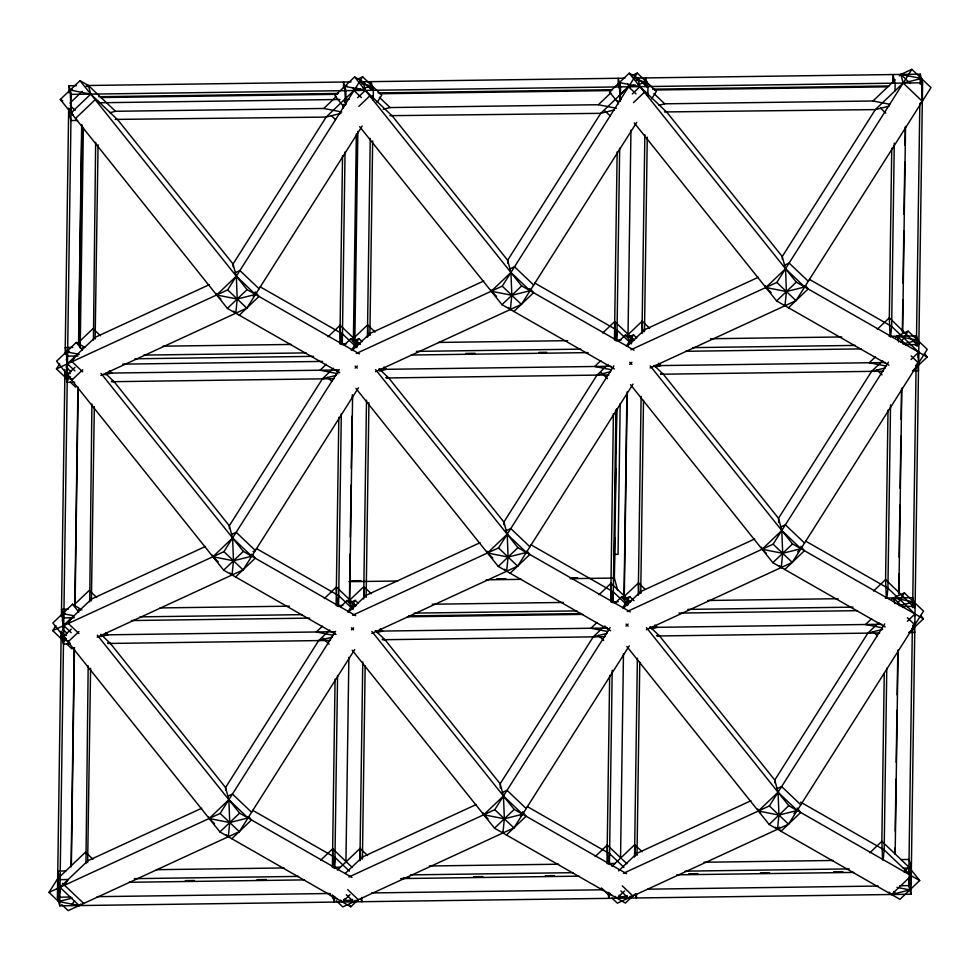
<?xml version="1.0" encoding="UTF-8"?>
<svg xmlns="http://www.w3.org/2000/svg" width="980" height="980" viewBox="0 0 980 980"><rect width="100%" height="100%" fill="white"/><g stroke="black" fill="none" stroke-linecap="round" stroke-linejoin="round"><path stroke-width="1.47" d="M635.199 78.057L920.257 74.174L922.584 82.798L910.996 894.238L59.743 905.826L57.416 897.202L61.213 631.181M61.422 616.396L64.95 369.423M65.17 353.902L68.686 108.106M68.894 92.879L69.004 85.762L76.465 85.652M59.743 905.826L71.32 94.374L69.004 85.762M71.087 866.896L74.186 649.532M74.823 605.15L77.922 387.774M78.559 343.392L81.683 124.485M71.344 866.234L74.443 648.87M75.08 604.476L78.18 387.112M78.792 344.25L81.916 125.354M80.213 347.888L83.361 127.461M88.176 665.8L85.958 863.564M91.912 404.042L89.695 601.806M95.648 142.284L93.431 340.048M90.589 668.311L87.661 862.547M94.325 406.553L91.397 600.789M98.061 144.795L95.133 339.031M335.074 679.14L332.392 867.3L340.428 867.19M338.81 417.382L336.128 605.542L342.829 605.444M342.547 155.624L339.864 343.784L346.565 343.686M343.221 108.192L343.282 104.358M343.515 87.722L343.6 82.026L345.928 90.638L345.72 104.872M334.425 896.394L334.339 902.09L332.404 894.912M334.817 868.268L337.573 675.514M338.566 606.51L341.31 413.756M342.302 344.752L345.046 151.998M349.444 599.87L350.105 553.957M350.338 537.114L351.085 485.076M351.318 468.232L352.065 416.182M352.31 399.35L352.371 394.756M345.94 862.498L348.868 657.372M349.676 600.74L352.604 395.614M353.413 338.982L356.34 133.856M354.809 344.151L357.847 131.381M359.93 860.808L362.772 661.929M363.678 599.049L366.508 400.171M367.414 337.291L370.244 138.413M370.942 90.185L371.065 81.646L373.38 90.27L373.245 100.23M361.865 897.447L361.804 901.71L361.02 898.844M362.416 858.713L365.16 665.959M366.152 596.955L368.921 402.682M369.889 335.197L372.657 140.924M609.67 675.404L606.988 863.552L615.036 863.454M613.407 413.646L610.724 601.806L618.196 601.696M617.155 151.888L614.46 340.048L621.161 339.95M617.829 104.456L617.878 100.622M618.098 85.407L618.196 78.29L620.524 86.901L620.328 101.136M609.021 892.658L608.935 898.354L607.723 892.621M609.425 864.532L612.194 670.247M613.162 602.774L615.918 410.02M616.898 341.016L619.654 148.262M614.154 577.208L614.717 537.408M614.962 520.564L615.71 468.526M615.918 453.213L616.555 408.819M616.788 409.689L614.387 578.065L570.14 578.666M620.193 403.515L618.049 554.337L613.468 554.398M624.04 596.134L626.931 394.083M620.561 857.231L623.464 653.636M624.272 597.004L627.2 391.877M628.009 335.246L630.948 130.12M634.538 857.059L637.38 658.192M638.274 595.301L641.116 396.435M642.01 333.543L644.852 134.677M645.538 86.448L645.661 77.91L647.988 86.534L647.841 96.493M636.461 893.711L636.4 897.974L635.236 893.674M637.012 854.977L639.769 662.223M640.749 593.219L643.505 400.465M644.485 331.461L647.266 137.176M884.254 673.297L881.853 841.306L882.588 859.852M888.015 410.007L885.589 579.548L886.324 598.094M891.751 148.25L889.326 317.79L890.061 336.336M892.694 82.21L892.805 74.541L895.132 83.165L895.022 90.834M886.778 668.164L884.181 849.93L883.201 859.693M890.538 404.887L887.917 588.172L886.937 597.935M894.274 143.129L891.653 326.413L890.587 337.059M894.912 854.156L894.997 848.031M895.23 831.199L895.977 779.149M896.222 762.317L896.957 710.267M897.178 694.967L897.815 650.573M898.623 593.929L898.905 574.035M899.15 557.191L899.885 505.153M900.13 488.31L900.877 436.259M901.11 419.428L901.551 388.815M902.36 332.171L902.825 300.027M903.058 283.196L903.805 231.145M904.038 214.302L904.785 162.264M905.03 145.42L905.287 127.057M895.157 853.494L898.072 649.899M898.88 593.268L901.808 388.141M902.617 331.51L905.545 126.383M910.996 894.238L908.681 885.626L908.803 877.076M908.84 874.234L912.343 628.45M912.649 607.649L916.104 365.16M916.386 345.903L919.84 103.402M920.122 84.145L920.257 74.174M69.984 91.838L70.168 90.062L72.447 89.499M66.162 354.49L66.419 351.82L68.71 351.257M66.591 372.682L66.052 377.998L72.483 379.26M66.848 370.011L67.473 363.801L66.309 359.488M62.242 618.025L62.683 613.578L64.974 613.015M62.855 634.44L62.316 639.756L68.747 641.018M63.21 630.887L63.737 625.559L62.193 619.813M80.691 904.099L79.16 905.569L58.58 901.514L60.001 887.317L57.673 878.705L85.517 852.147L92.965 859.24M233.669 311.199L235.8 313.22L237.221 299.023L236.327 276.201L233.044 264.012L117.833 119.915L90.748 94.117L88.421 85.493L80.005 80.678L60.319 99.458L227.385 308.406L339.766 372.694M229.933 572.957L232.064 574.978L233.485 560.78L232.591 537.959L229.296 525.77L114.097 381.673L105.718 373.686M226.196 834.715L228.328 836.736L229.749 822.539L228.855 799.717L225.559 787.528L110.348 643.431L100.781 634.305M344.678 87.22L344.764 86.326L347.043 85.762M341.383 344.543L342.449 333.886L260.153 286.809M371.775 90.393L372.229 85.958L361.938 83.937M337.647 606.302L338.713 595.644L256.417 548.567M369.73 335.295L369.913 333.519L483.789 280.966M333.911 868.06L334.976 857.402L252.681 810.325M337.034 898.538L333.176 897.778L333.359 896.002M365.993 597.053L366.177 595.277L480.053 542.724M362.257 858.811L362.441 857.035L476.317 804.482M508.277 307.451L510.396 309.484L511.83 295.286L510.923 272.464L507.64 260.276L392.429 116.179L365.344 90.381L363.017 81.757L354.601 76.942L334.927 95.722L343.87 106.906M504.529 569.209L506.66 571.242L508.093 557.044L507.187 534.223L503.904 522.034L388.693 377.937L379.113 368.811M618.833 87.918L619.36 82.59L620.499 82.308M615.979 340.807L617.057 330.15L534.762 283.073M646.371 86.656L646.825 82.222L636.535 80.201M612.243 602.565L613.321 591.908L531.013 544.831M644.338 331.559L644.509 329.782L758.398 277.23M608.592 863.429L609.572 853.666L527.277 806.589M607.955 892.266L607.772 894.042L611.63 894.801M640.602 593.317L640.773 591.54L754.649 538.988M636.865 855.075L637.037 853.298L750.913 800.746M779.137 565.472L781.268 567.506L782.689 553.308L781.795 530.486L778.5 518.298L663.289 374.201L654.91 366.214M920.894 83.802L921.421 78.486L900.841 74.431L899.309 75.901M917.145 345.56L917.684 340.244L897.104 336.189L895.573 337.659M912.503 370.808L918.481 370.722L917.574 363.752M918.199 357.541L918.738 352.212L891.653 326.413L809.358 279.337M913.409 607.318L913.948 602.002L893.368 597.947L891.837 599.417M913.936 624.628L913.581 628.18L912.429 628.462M914.83 615.746L915.002 613.97L887.917 588.172L805.621 541.095M68.183 380.032L56.473 368.884L59.633 363.899M72.03 361.694L75.632 356.022M56.473 368.884L227.654 289.896L362.649 76.832L381.796 95.085L377.067 102.545M100.891 375.463L246.801 308.149L362.159 126.065M64.447 641.79L52.736 630.642L55.897 625.657M68.294 623.452L71.895 617.78M333.47 368.284L322.396 378.844L229.296 525.77L229.418 528.624M52.736 630.642L223.918 551.654L339.276 369.583M351.808 349.799L358.913 338.59L362.098 341.628M97.155 637.221L243.065 569.907L358.423 387.823M72.263 898.084L58.58 901.514L49 892.4L57.673 878.705L58.874 879.844M64.558 885.21L68.159 879.538L60.111 879.648L57.783 871.036L65.832 870.926M72.104 904.418L74.468 900.681M356.34 353.486L502.25 286.16L637.245 73.096L656.404 91.336L651.663 98.809M375.499 371.726L521.409 304.4L636.767 122.329M329.733 630.042L318.659 640.602L225.559 787.528L225.682 790.382M49 892.4L220.169 813.412L335.54 631.341M348.072 611.557L355.177 600.348L358.362 603.386M61.765 904.552L68.159 910.641L239.328 831.665L354.687 649.581M608.066 364.536L597.004 375.095L503.904 522.034L504.014 524.888M352.604 615.244L498.514 547.918L613.872 365.846M626.404 346.062L633.509 334.854L636.706 337.892M371.763 633.484L517.661 566.158L633.031 384.087M630.948 349.75L776.846 282.424L911.841 69.359L931 87.6L796.005 300.664L650.095 367.99M604.329 626.293L593.255 636.853L500.168 783.792L500.339 788.067M348.868 877.002L494.778 809.676L610.136 627.604M622.668 607.821L629.773 596.612L634.023 600.667M336.373 900.816L342.755 906.904L513.924 827.916L629.295 645.845M882.674 360.799L871.6 371.359L778.5 518.298L778.671 522.573M627.212 611.508L773.11 544.182L888.468 362.11M901.012 342.326L908.105 331.118L927.264 349.358L792.269 562.422L646.359 629.748M878.938 622.557L867.864 633.117L774.764 780.056L774.874 782.91M623.464 873.266L769.374 805.94L884.732 623.868M897.276 604.084L904.369 592.876L923.528 611.116L788.533 824.18L617.351 903.168L612.035 898.096M69.96 103.096L82.271 91.361M87.183 86.669L88.421 85.493L351.073 81.916M75.509 118.445L95.195 99.678L98.674 101.675M82.394 347.827L84.684 347.251L76.269 342.437L56.583 361.216L223.648 570.164L336.03 634.452M66.175 354.209L69.225 351.293M78.229 342.718L92.99 328.631L100.438 335.724M109.797 112.725L115.505 111.291L323.804 108.462L336.115 96.726M66.224 364.854L95.317 337.255L209.193 284.714M356.867 87.624L326.132 117.086L233.044 264.012L233.154 266.866M361.791 82.933L363.017 81.757L372.143 90.454M69.311 376.528L67.326 374.642L74.982 367.341M357.688 97.681L365.344 90.381L344.764 86.326L345.487 104.872M71.773 380.203L82.7 369.779M358.852 106.367L369.791 95.942L373.282 97.939M227.385 308.406L247.07 289.639L359.44 353.915M253.293 296.536L255.486 294.453L254.935 292.444M239.279 315.217L258.965 296.438L255.413 291.991M328.104 336.74L340.121 325.274L360.273 344.458M81.928 609.952L72.532 604.195L52.847 622.974L219.912 831.922L350.791 906.794L358.447 899.493M344.311 344.96L350.865 338.7L359.28 343.515L358.055 344.691M646.751 86.718L637.613 78.02L629.209 73.206L609.523 91.985L618.466 103.169M62.438 615.967L64.986 613.541M74.492 604.476L89.254 590.389L96.702 597.482M326.218 364.352L320.068 370.22L338.076 373.76M352.825 338.982L367.586 324.895L375.034 331.987M383.254 109.27L390.101 107.555L598.413 104.725L610.712 92.99M619.115 84.978L620.132 84.011M62.487 626.612L73.561 616.053M79.711 610.185L80.936 609.009L78.657 609.585M619.164 95.624L630.238 85.064M636.388 79.196L637.613 78.02L639.94 86.644L667.025 112.443L782.236 256.539L785.531 268.728L786.426 291.55L785.005 305.748L784.821 305.074M352.69 349.946L369.913 333.519M66.064 638.764L63.59 636.4L71.246 629.099M632.284 93.945L639.94 86.644L619.36 82.59L620.095 101.136M78.963 631.537L68.037 641.961L70.352 643.297M355.115 368.125L357.308 366.042M633.46 102.631L644.387 92.206L647.878 94.19M223.648 570.164L243.334 551.397L355.703 615.673M359.672 126.665L501.981 304.67L521.666 285.903L634.048 350.179M235.543 576.975L255.229 558.196L252.558 554.864M513.888 311.481L533.561 292.702L530.903 289.37M324.368 598.498L336.385 587.032L356.034 605.75M602.7 333.004L614.73 321.538L634.379 340.244M340.562 606.718L347.128 600.458L355.544 605.273L354.307 606.449M618.907 341.224L625.461 334.964L633.876 339.778L632.651 340.954M322.481 626.11L316.332 631.977L333.053 635.261M349.088 600.74L363.849 586.653L371.298 593.745M600.826 360.615L594.676 366.483L611.398 369.766M626.196 336.41L642.182 321.158L649.63 328.251M659.001 105.252L664.71 103.819L873.009 100.989L895.242 79.784M348.954 611.704L366.177 595.277M627.286 346.21L644.509 329.782M351.379 629.883L353.572 627.8M629.723 364.389L631.904 362.306M920.796 102.765L922.327 101.295L921.702 85.615M219.912 831.922L239.598 813.155L351.967 877.431M355.936 388.423L498.244 566.428L517.93 547.661L630.312 611.937M634.268 122.929L776.589 300.934L796.262 282.154L927.154 357.026L912.944 370.587M231.807 838.733L251.493 819.954L248.822 816.622M510.151 573.239L529.825 554.46L527.154 551.128M788.484 307.745L808.169 288.965L805.499 285.633M320.619 860.256L332.649 848.79L352.298 867.508M598.964 594.762L610.993 583.296L630.642 602.002M877.296 329.268L889.326 317.79L918.199 345.842M615.171 602.982L621.724 596.722L630.14 601.536L628.915 602.712M337.377 870.105L360.113 848.411L367.561 855.503M597.09 622.374L590.94 628.241L607.661 631.524M622.459 598.168L638.446 582.916L644.84 589.005M875.422 356.879L869.272 362.747L885.994 366.03M345.217 873.462L362.441 857.035M623.549 607.968L640.773 591.54M915.185 344.776L916.41 343.6L916.472 345.021M625.987 626.147L628.168 624.064M340.403 900.093L342.388 901.98L350.032 894.679M911.082 359.513L918.738 352.212M343.466 899.799L353.755 901.821L355.287 900.363M916.043 365.491L918.591 363.053L918.138 351.649M352.188 650.181L494.508 828.186L514.194 809.419L626.575 873.695M630.532 384.687L772.853 562.692L792.526 543.912L923.417 618.784L909.207 632.345M520.417 816.316L522.61 814.221L522.242 812.886M797.659 551.863L800.758 548.065M506.415 834.997L526.089 816.217L522.536 811.771M784.747 569.503L804.433 550.723L800.868 546.277M595.227 856.52L607.257 845.054L626.906 863.76M873.56 591.026L885.589 579.548L914.463 607.6M611.973 866.369L634.709 844.674L642.157 851.767M871.686 618.637L865.536 624.505L882.257 627.788M618.588 870.889L637.037 853.298M911.449 606.534L912.674 605.358L912.735 606.779M614.999 896.357L616.984 898.244L624.64 890.942M907.345 621.271L915.002 613.97M619.348 896.32L628.352 898.084L630.397 896.149M912.809 626.759L914.842 624.811L914.732 621.969M634.146 894.716L625.399 903.058L494.508 828.186M769.116 824.45L788.79 805.67L919.681 880.542L899.995 899.322L769.116 824.45L626.796 646.445M779.713 827.181L777.52 829.264L775.401 827.23M793.923 813.62L797.022 809.823M869.823 852.784L881.853 841.306L908.938 867.116L919.681 880.542M904.013 871.808L908.938 867.116L911.265 875.728L909.832 889.938L891.58 894.507L889.105 892.143M891.58 894.507L911.265 875.728L884.181 849.93L800.55 802.093M357.149 79.368L362.649 76.832M631.745 75.632L637.245 73.096M235.359 272.636L239.916 270.529L259.075 288.769M922.327 101.295L903.168 83.055L900.841 74.431L911.841 69.359M353.413 341.126L358.913 338.59M509.968 268.9L514.524 266.793L533.671 285.033M628.009 337.39L633.509 334.854M784.564 265.164L789.12 263.057L808.28 281.297M205.457 546.473L91.569 599.013L63.737 625.559L71.185 632.651M231.623 534.394L236.18 532.287L255.339 550.527L253.061 551.581M74.639 647.609L71.895 648.883L66.567 643.811M898.66 341.947L897.104 336.189L908.105 331.118M349.664 602.884L355.177 600.348M506.231 530.658L510.788 528.551L529.935 546.791M624.272 599.148L629.773 596.612M780.827 526.922L785.384 524.815L804.543 543.055M201.721 808.231L87.833 860.771L60.001 887.317L79.16 905.569M227.887 796.152L232.444 794.045L251.603 812.285M894.924 603.705L893.368 597.947L904.369 592.876M502.495 792.416L507.052 790.309L526.199 808.549M777.091 788.68L781.648 786.573L800.807 804.813M86.13 86.069L88.421 85.493L115.505 111.291M360.738 82.332L363.017 81.757M353.192 87.661L353.964 90.528L360.812 88.812M363.09 88.249L372.229 85.958L372.388 90.234M340.966 113.362L326.132 117.086L115.26 119.413M635.334 78.596L637.613 78.02M635.42 85.076L628.572 86.791L600.74 113.337L507.64 260.276L507.75 263.13M637.698 84.513L646.825 82.222L646.996 86.497M614.423 109.907L600.74 113.337L389.856 115.677M889.032 106.171L875.336 109.601L664.452 111.941M70.609 376.859L66.052 377.998L65.832 372.302M104.921 374.764L111.769 373.049L109.368 370.771M529.776 289.59L530.082 290.705L511.83 295.286L491.25 291.244L490.821 289.676M357.002 344.09L359.28 343.515M322.396 378.844L336.091 375.413M379.517 371.028L386.365 369.313L383.976 367.035M804.323 285.633L804.678 286.969L786.426 291.55L765.846 287.495L765.368 285.719M631.598 340.354L633.876 339.778M597.004 375.095L610.687 371.665M655.265 367.01L660.961 365.577L658.572 363.298M902.85 343.955L917.684 340.244L917.917 345.94M871.6 371.359L885.283 367.929M916.178 366.704L917.317 366.422L917.194 363.568M251.444 555.084L251.738 556.211L233.485 560.78L212.905 556.738L212.489 555.17M65.734 638.899L62.316 639.756L62.034 632.627M101.185 636.522L108.033 634.807L105.632 632.529M526.04 551.348L526.346 552.463L508.093 557.044L487.513 553.002L487.023 551.213M353.266 605.848L355.544 605.273M318.659 640.602L332.355 637.172M376.92 632.504L382.629 631.071L380.24 628.793M627.861 602.112L630.14 601.536M593.255 636.853L606.951 633.423M651.529 628.768L657.225 627.335L654.836 625.056M899.113 605.714L913.948 602.002L914.169 607.698M867.864 633.117L882.698 629.405M247.707 816.842L248.001 817.957L229.749 822.539L209.169 818.496L208.752 816.928M328.925 893.723L333.176 897.778L335.454 897.215M342.388 901.98L352.653 899.407M610.062 893.466L607.772 894.042L601.389 887.966M616.984 898.244L627.249 895.671M360.603 81.793L624.897 78.192M71.32 94.374L922.584 82.798M98.858 96.702L338.37 93.443M378.035 92.904L611.447 89.731M652.631 89.168L889.093 85.958M100.622 97.547L337.083 94.325M379.799 93.749L611.679 90.589M654.395 90.013L887.807 86.84M98.956 102.765L339.999 99.482M344.58 99.421L349.149 99.36M72.642 111.879L68.625 111.928L70.952 120.552L77.653 120.467M72.728 347.41L65.268 347.52L67.583 356.132L78.045 355.997M162.9 346.185L291.048 344.446M356.867 343.551L359.856 343.502M438.44 342.437L567.677 340.673M631.463 339.815L634.452 339.766M710.573 338.737L841.771 336.949M889.068 336.299L916.52 335.932L918.848 344.556L905.41 344.727M143.864 355.103L306.042 352.886M416.439 351.391L580.65 349.149M692.554 347.63L855.246 345.413M465.831 353.425L474.982 353.29M539.061 352.42L546.681 352.322M135.02 358.79L313.514 356.353M411.147 355.03L588.11 352.616M685.743 351.293L861.187 348.905M122.684 364.144L322.53 361.424M70.254 373.625L64.888 373.686L67.216 382.31L74.676 382.212M106.073 373.135L337.965 369.974M379.15 369.411L611.042 366.263M653.758 365.675L885.638 362.526M111.451 381.71L334.192 378.672M386.059 377.974L608.788 374.936M660.655 374.238L883.384 371.2M351.759 580.773L360.91 580.65M496.689 578.8L505.839 578.678M571.438 577.784L577.538 577.71M348.941 581.679L397.757 581.018M486.239 579.817L521.323 579.339M68.233 609.18L61.52 609.278L63.847 617.89L74.308 617.755M160.095 607.931L289.345 606.179M353.131 605.309L356.12 605.26M432.241 604.231L563.439 602.443M627.727 601.573L630.716 601.524M707.781 600.483L838.035 598.707M885.332 598.057L912.784 597.69L915.112 606.314L901.673 606.485M140.128 616.861L302.305 614.644M414.221 613.125L576.914 610.908M687.801 609.401L853.029 607.147M408.697 615.905L581.091 613.554M131.283 620.548L309.766 618.111M407.411 616.788L582.843 614.399M678.956 613.088L857.451 610.663M66.517 635.383L61.152 635.444L63.48 644.068L70.18 643.983M100.818 634.905L334.229 631.733M375.413 631.169L607.306 628.021M650.022 627.433L881.902 624.285M107.714 643.468L330.444 640.43M382.323 639.732L605.052 636.694M656.918 635.995L879.648 632.958M908.766 632.566L914.732 632.48L912.797 625.301M156.359 869.689L284.078 867.949M429.436 865.977L558.686 864.213M704.044 862.241L833.282 860.477M901.012 859.558L909.048 859.448L911.376 868.072L903.327 868.17M134.358 878.644L298.569 876.402M410.485 874.883L573.178 872.666M685.081 871.147L849.293 868.905M185.281 880.653L194.432 880.53M256.981 879.673L266.131 879.55M403.442 877.688L409.542 877.602M473.61 876.733L482.76 876.598M545.309 875.753L554.472 875.63M688.72 873.805L697.87 873.67M760.419 872.825L769.57 872.702M833.649 871.833L842.8 871.698M129.066 882.282L304.511 879.893M400.624 878.582L579.107 876.157M676.739 874.834L853.715 872.42M57.416 897.202L70.854 897.031M97.081 896.663L330.493 893.491M371.677 892.927L603.558 889.779M647.805 889.179L878.166 886.043M899.714 885.749L908.681 885.626M873.009 100.989L889.73 104.272M598.413 104.725L616.42 108.266M323.804 108.462L341.812 112.002M916.031 366.165L917.317 366.422M660.716 373.699L663.289 374.201M351.318 350.117L352.604 350.362M386.12 377.435L388.693 377.937M79.282 354.356L66.419 351.82L67.326 374.642M111.524 381.171L114.097 381.673M912.294 627.923L913.581 628.18L913.458 625.326M656.98 635.457L659.552 635.959L774.764 780.056L778.059 792.244L778.953 815.066L777.52 829.264L777.348 828.59M347.582 611.875L348.868 612.12M382.384 639.193L384.956 639.695L500.168 783.792L503.451 795.981L504.357 818.802L502.924 833L502.74 832.326M74.26 615.857L62.683 613.578L63.59 636.4M107.776 642.929L110.348 643.431M896.97 887.402L909.832 889.938L909.33 877.1M776.589 300.934L888.958 365.209M501.981 304.67L614.362 368.958M60.319 99.458L62.72 100.83M772.853 562.692L885.222 626.967M498.244 566.428L610.626 630.716M900.841 74.431L910.42 83.557M880.457 108.082L885.773 113.153M653.93 93.553L664.71 103.819M633.423 85.015L634.624 86.154M897.104 336.189L906.684 345.315M636.02 93.884L628.572 86.791L627.788 83.925M911.13 355.961L918.591 363.053M619.924 98.686L620.916 99.629M804.678 286.969L785.531 268.728L765.846 287.495L771.162 292.567M604.795 110.801L610.111 115.873M876.72 369.84L882.037 374.911M776.846 282.424L796.005 300.664M379.334 97.302L390.101 107.555M617.057 330.15L631.414 343.833M358.827 88.751L360.027 89.891M893.368 597.947L902.948 607.073M353.964 90.528L361.412 97.62M907.394 617.719L914.842 624.811M629.748 362.33L631.88 364.364M344.323 101.479L346.308 103.365M530.082 290.705L510.923 272.464L491.25 291.244L496.566 296.303M331.252 115.554L335.515 119.609M601.059 372.559L607.441 378.648M872.984 631.598L877.235 635.653M502.25 286.16L521.409 304.4M773.11 544.182L792.269 562.422M766.36 553.308L762.109 549.253L761.57 547.257M342.449 333.886L356.818 347.569M613.321 591.908L627.678 605.591M649.973 626.832L659.552 635.959M355.152 366.067L357.271 368.1M626.012 624.089L628.143 626.122M70.217 105.681L75.178 110.409M73.047 114.77L71.062 112.884L69.899 108.572M336.397 370.207L338.529 372.241M605.126 626.208L609.389 630.263M526.346 552.463L507.187 534.223L487.513 553.002L492.83 558.061M327.516 377.312L331.779 381.367M598.388 635.334L603.705 640.405M227.654 289.896L246.801 308.149M498.514 547.918L517.661 566.158M769.374 805.94L788.533 824.18M220.904 299.035L216.641 294.98L216.225 293.412M760.505 813.045L758.067 809.897M338.713 595.644L353.082 609.327M375.377 630.569L384.956 639.695M609.572 853.666L623.942 867.349M71.136 360.885L82.675 371.837M351.416 627.825L353.535 629.858M622.276 885.846L632.921 895.99M67.473 363.801L74.921 370.893M620.904 890.992L628.352 898.084M65.991 366.973L70.952 371.69M70.303 382.053L75.632 387.125M332.661 631.965L334.78 633.999M251.738 556.211L232.591 537.959L212.905 556.738L218.234 561.797M322.714 638.054L329.109 644.142M223.918 551.654L243.065 569.907M494.778 809.676L513.924 827.916M488.028 818.814L483.777 814.76L483.287 812.971M334.976 857.402L349.346 871.085M67.4 622.643L78.939 633.595M347.68 889.583L358.312 899.726M346.308 894.728L353.755 901.821M63.247 629.675L67.216 633.448M248.001 817.957L228.855 799.717L209.169 818.496L214.498 823.555M220.169 813.412L239.328 831.665M62.463 883.262L83.717 903.462M924.471 353.67L927.154 357.026M629.209 73.206L796.262 282.154M920.735 615.428L923.417 618.784M625.461 334.964L631.733 342.804M650.218 365.92L792.526 543.912M354.601 76.942L521.666 285.903M893.736 891.482L895.524 893.723M797.132 808.035L800.697 812.481L781.011 831.261L779.235 829.031M621.724 596.722L627.996 604.562M646.482 627.678L788.79 805.67M350.865 338.7L357.137 346.54M375.61 369.656L517.93 547.661M80.005 80.678L247.07 289.639M619.127 895.218L620.928 897.46M347.128 600.458L353.388 608.298M371.873 631.414L514.194 809.419M76.269 342.437L82.528 350.276M101.013 373.392L243.334 551.397M344.531 898.954L346.32 901.196M349.002 904.552L350.791 906.794M72.532 604.195L78.792 612.035M97.277 635.15L239.598 813.155M781.085 566.832L781.268 567.506M757.834 809.014L758.005 809.676M614.068 576.902L617.633 590.107M529.543 288.696L529.715 289.37M510.102 308.369L510.396 309.484M506.476 570.568L506.66 571.242M235.617 312.546L235.8 313.22M251.199 554.202L251.382 554.864M231.758 573.864L232.064 574.978M228.144 836.063L228.328 836.736M921.653 84.182L921.421 78.486L903.168 83.055L875.336 109.601L782.236 256.539L782.346 259.394M908.938 867.116L909.281 875.667M647.217 92.206L647.327 95.06M642.182 321.158L642.635 332.563M638.446 582.916L638.899 594.321M614.73 321.538L615.452 340.072M634.709 844.674L635.163 856.079M610.993 583.296L611.716 601.83M607.257 845.054L607.98 863.588M372.621 95.942L372.67 97.363M367.586 324.895L368.039 336.312M363.849 586.653L364.241 596.636M340.121 325.274L340.856 343.809M360.113 848.411L360.567 859.827M336.385 587.032L337.12 605.567M332.649 848.79L333.384 867.325M333.127 896.357L333.176 897.778M57.673 878.705L58.58 901.514M90.748 94.117L71.062 112.884L70.168 90.062L90.748 94.117M236.327 276.201L216.641 294.98L237.221 299.023L255.486 294.453L236.327 276.201M503.451 795.981L483.777 814.76L504.357 818.802L522.61 814.221L503.451 795.981M781.795 530.486L762.109 549.253L782.689 553.308L800.942 548.726L781.795 530.486M778.059 792.244L758.373 811.011L778.953 815.066L797.206 810.485L778.059 792.244"/></g></svg>
